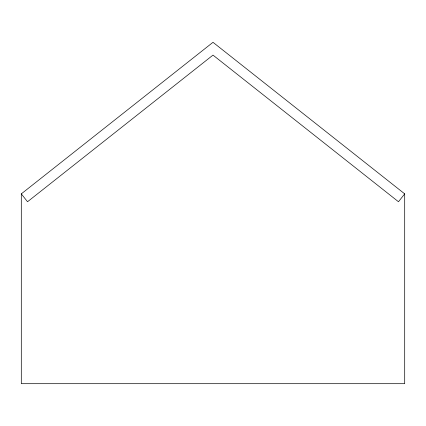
<?xml version="1.0" encoding="UTF-8"?>
<svg xmlns="http://www.w3.org/2000/svg" width="426" height="426" viewBox="0 0 426 426"><rect width="100%" height="100%" fill="white"/><g stroke="black" fill="none" stroke-linecap="round" stroke-linejoin="round"><path stroke-width="0.64" d="M404.7 193.867L398.475 201.743L213 55.108L27.525 201.743L21.3 193.867L213 42.307L404.7 193.867L404.7 383.693L21.3 383.693L21.3 193.867"/></g></svg>
